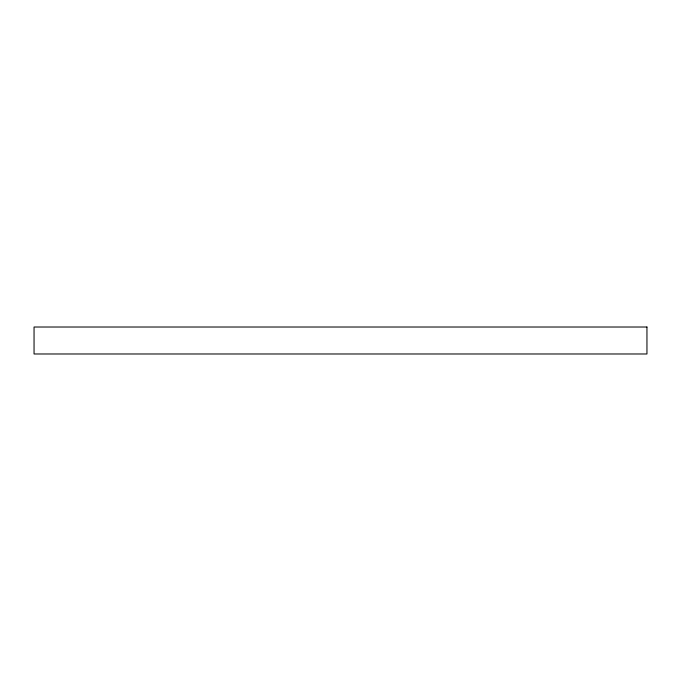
<?xml version="1.0" encoding="UTF-8"?>
<svg xmlns="http://www.w3.org/2000/svg" width="681" height="681" viewBox="0 0 681 681"><rect width="100%" height="100%" fill="white"/><g stroke="black" fill="none" stroke-linecap="round" stroke-linejoin="round"><path stroke-width="1.02" d="M646.95 327.016L34.05 327.016L34.05 353.984L646.95 353.984L646.95 327.016"/></g></svg>
